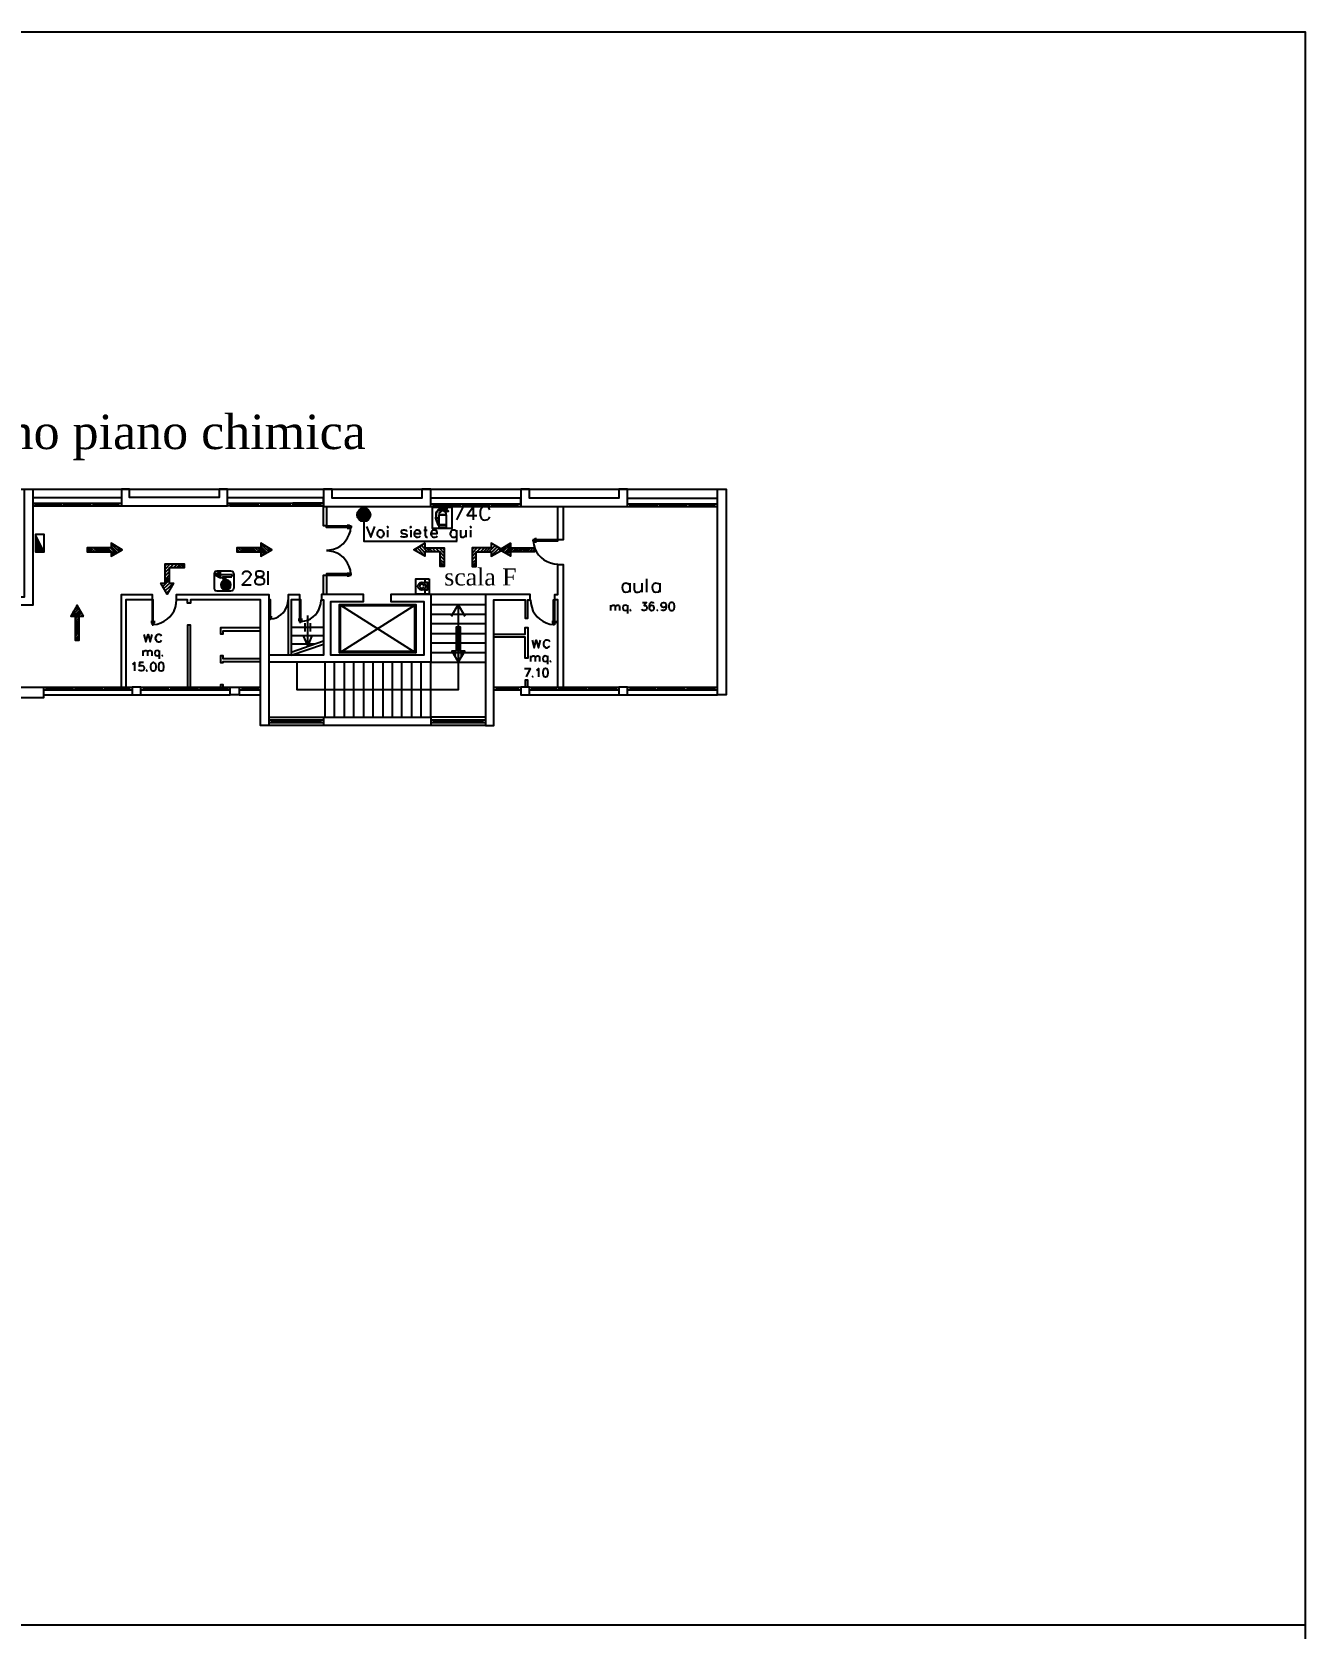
# Model space of a CAD drawing. Header units: millimetres. Extents: x 2592 to 5194, y 1172 to 2359.
# Drawn here: x 2599.33 to 2602.022, y 1185.517 to 1188.892 of the extents above; entities that cross this region are included whole.
import ezdxf

# ---------------------------------------------------------------- set-up
doc = ezdxf.new("R2010")
doc.units = ezdxf.units.MM
for name, color, linetype in [('PDF _Geometria', 7, 'Continuous'), ('PDF _Riempimenti solidi', 3, 'Continuous'), ('PDF _Testo', 7, 'Continuous')]:
    doc.layers.add(name, color=color, linetype=linetype)
doc.styles.add('PDF Times New Roman', font='times.ttf')

msp = doc.modelspace()

# ---------------------------------------------------------------- linework, layer by layer
at = {"layer": 'PDF _Geometria', "lineweight": 25}
for points in [[(2592.0973, 1188.8915), (2602.0219, 1188.8915), (2602.0219, 1172.3632), (2592.0973, 1172.3632)], [(2598.2836, 1187.7032), (2598.2836, 1187.9249), (2600.7978, 1187.9249)], [(2598.3361, 1187.7324), (2598.7978, 1187.7324), (2599.2569, 1187.7324), (2599.2794, 1187.7324), (2599.2794, 1187.6974), (2599.3144, 1187.6974), (2599.3144, 1187.9249), (2599.3319, 1187.9249), (2599.3319, 1187.6799), (2599.2794, 1187.6799), (2599.2569, 1187.6799), (2599.2569, 1187.7324)], [(2599.9528, 1187.8882), (2599.9528, 1187.8474), (2599.9469, 1187.8474), (2599.9469, 1187.8882), (2600.1736, 1187.8882), (2600.1736, 1187.9249), (2600.1544, 1187.9249), (2600.1544, 1187.9057), (2599.9653, 1187.9057), (2599.9653, 1187.9249), (2599.9469, 1187.9249), (2599.9469, 1187.8882), (2599.9469, 1187.9057)], [(2600.3636, 1187.8882), (2600.5894, 1187.8882), (2600.5894, 1187.9249), (2600.5711, 1187.9249), (2600.5711, 1187.9057), (2600.3819, 1187.9057), (2600.3819, 1187.9249), (2600.3636, 1187.9249), (2600.3636, 1187.8882), (2600.3636, 1187.9057), (2600.1736, 1187.9057)], [(2599.3319, 1187.9074), (2599.5194, 1187.9074)], [(2599.7436, 1187.9074), (2599.9469, 1187.9074)], [(2600.2219, 1187.8882), (2600.2419, 1187.8882), (2600.2278, 1187.8599)], [(2600.2636, 1187.8599), (2600.2636, 1187.8882), (2600.2503, 1187.869), (2600.2711, 1187.869)], [(2600.2786, 1187.8815), (2600.2778, 1187.8774), (2600.2778, 1187.8707)], [(2600.2986, 1187.8815), (2600.2969, 1187.884), (2600.2944, 1187.8874)], [(2600.4536, 1187.8882), (2600.4536, 1187.8182), (2600.4419, 1187.8182), (2600.4419, 1187.8882)], [(2600.5894, 1187.9057), (2600.7794, 1187.9057)], [(2600.0319, 1187.8565), (2600.0319, 1187.8149), (2600.2294, 1187.8149)], [(2600.0378, 1187.8457), (2600.0469, 1187.8232), (2600.0553, 1187.8457)], [(2600.1619, 1187.8457), (2600.1619, 1187.8274), (2600.1628, 1187.824), (2600.1653, 1187.8232), (2600.1669, 1187.8232)], [(2600.2944, 1187.8607), (2600.2969, 1187.864), (2600.2986, 1187.8665)], [(2599.3386, 1187.7924), (2599.3378, 1187.7924), (2599.3561, 1187.7924), (2599.3561, 1187.829), (2599.3378, 1187.829), (2599.3378, 1187.7924)], [(2600.0819, 1187.8382), (2600.0819, 1187.8232)], [(2600.1228, 1187.8349), (2600.1219, 1187.8374), (2600.1186, 1187.8382), (2600.1153, 1187.8382), (2600.1119, 1187.8374), (2600.1111, 1187.8349), (2600.1119, 1187.8324), (2600.1144, 1187.8315), (2600.1194, 1187.8307), (2600.1219, 1187.829), (2600.1228, 1187.8274), (2600.1228, 1187.8265), (2600.1219, 1187.824), (2600.1186, 1187.8232), (2600.1153, 1187.8232), (2600.1119, 1187.824), (2600.1111, 1187.8265)], [(2600.1311, 1187.8382), (2600.1311, 1187.8232)], [(2600.1386, 1187.8315), (2600.1519, 1187.8315), (2600.1519, 1187.834), (2600.1503, 1187.8357), (2600.1494, 1187.8374), (2600.1469, 1187.8382), (2600.1436, 1187.8382), (2600.1419, 1187.8374), (2600.1394, 1187.8349), (2600.1386, 1187.8315), (2600.1386, 1187.829), (2600.1394, 1187.8265), (2600.1419, 1187.824), (2600.1436, 1187.8232), (2600.1469, 1187.8232), (2600.1494, 1187.824), (2600.1519, 1187.8265)], [(2600.1586, 1187.8382), (2600.1661, 1187.8382)], [(2600.1736, 1187.8315), (2600.1869, 1187.8315), (2600.1869, 1187.834), (2600.1861, 1187.8357), (2600.1853, 1187.8374), (2600.1828, 1187.8382), (2600.1794, 1187.8382), (2600.1769, 1187.8374), (2600.1753, 1187.8349), (2600.1736, 1187.8315), (2600.1736, 1187.829), (2600.1753, 1187.8265), (2600.1769, 1187.824), (2600.1794, 1187.8232), (2600.1828, 1187.8232), (2600.1853, 1187.824), (2600.1869, 1187.8265)], [(2600.2278, 1187.8349), (2600.2261, 1187.8374), (2600.2236, 1187.8382), (2600.2203, 1187.8382), (2600.2178, 1187.8374), (2600.2161, 1187.8349), (2600.2144, 1187.8315), (2600.2144, 1187.829), (2600.2161, 1187.8265), (2600.2178, 1187.824), (2600.2203, 1187.8232), (2600.2236, 1187.8232), (2600.2261, 1187.824), (2600.2278, 1187.8265)], [(2600.2278, 1187.8382), (2600.2278, 1187.8149)], [(2600.2361, 1187.8382), (2600.2361, 1187.8274), (2600.2369, 1187.824), (2600.2394, 1187.8232), (2600.2428, 1187.8232), (2600.2444, 1187.824), (2600.2478, 1187.8274)], [(2600.2478, 1187.8382), (2600.2478, 1187.8232)], [(2600.2578, 1187.8382), (2600.2578, 1187.8232)], [(2599.7761, 1187.7449), (2599.7761, 1187.7457), (2599.7769, 1187.749), (2599.7786, 1187.7499), (2599.7811, 1187.7515), (2599.7869, 1187.7515), (2599.7894, 1187.7499), (2599.7911, 1187.749), (2599.7928, 1187.7457), (2599.7928, 1187.7432), (2599.7911, 1187.7407), (2599.7886, 1187.7365), (2599.7744, 1187.7224), (2599.7936, 1187.7224)], [(2599.8294, 1187.7224), (2599.8294, 1187.7515)], [(2600.2894, 1187.7024), (2600.1736, 1187.7024), (2600.0894, 1187.7024), (2600.0894, 1187.6874), (2600.1586, 1187.6874), (2600.1586, 1187.574), (2599.9619, 1187.574), (2599.9619, 1187.6874), (2600.0311, 1187.6874), (2600.0311, 1187.7024), (2599.9469, 1187.7024), (2599.9469, 1187.7432), (2599.9528, 1187.7432), (2599.9528, 1187.7024)], [(2600.4419, 1187.5065), (2600.4419, 1187.6907), (2600.4361, 1187.6907), (2600.4361, 1187.7024), (2600.4419, 1187.7024), (2600.4419, 1187.7657), (2600.4536, 1187.7657), (2600.4536, 1187.5065)], [(2600.1611, 1187.7349), (2600.1611, 1187.7282), (2600.1661, 1187.7282), (2600.1661, 1187.7115), (2600.1611, 1187.7115), (2600.1611, 1187.7057)], [(2600.5944, 1187.7224), (2600.5911, 1187.7249)], [(2600.5911, 1187.7082), (2600.5944, 1187.7115)], [(2600.5944, 1187.7265), (2600.5944, 1187.7074)], [(2600.6036, 1187.7265), (2600.6036, 1187.7124), (2600.6053, 1187.7082), (2600.6078, 1187.7074), (2600.6119, 1187.7074), (2600.6153, 1187.7082), (2600.6194, 1187.7124)], [(2600.6194, 1187.7265), (2600.6194, 1187.7074)], [(2600.6303, 1187.7074), (2600.6303, 1187.7357)], [(2600.6578, 1187.7224), (2600.6553, 1187.7249)], [(2600.6553, 1187.7082), (2600.6578, 1187.7115)], [(2600.6578, 1187.7265), (2600.6578, 1187.7074)], [(2599.5194, 1187.5065), (2599.5194, 1187.7024), (2599.5844, 1187.7024), (2599.5844, 1187.6907), (2599.5286, 1187.6907), (2599.5286, 1187.5065)], [(2599.8311, 1187.4432), (2599.9469, 1187.4432), (2599.9469, 1187.4257), (2599.8311, 1187.4257), (2599.8136, 1187.4257), (2599.8136, 1187.6907), (2599.6653, 1187.6907), (2599.6653, 1187.684), (2599.6594, 1187.684), (2599.6594, 1187.6907), (2599.6361, 1187.6907), (2599.6361, 1187.7024), (2599.8311, 1187.7024), (2599.8311, 1187.4257)], [(2599.9478, 1187.7024), (2599.9428, 1187.7024), (2599.9428, 1187.6907), (2599.9469, 1187.6907), (2599.9469, 1187.574), (2599.8311, 1187.574)], [(2600.1736, 1187.7024), (2600.1736, 1187.559), (2599.8311, 1187.559)], [(2599.8728, 1187.6907), (2599.8728, 1187.7024), (2599.8961, 1187.7024), (2599.8961, 1187.6907), (2599.8786, 1187.6907), (2599.8786, 1187.574), (2599.9469, 1187.5974), (2599.9478, 1187.5974)], [(2599.8728, 1187.574), (2599.8728, 1187.7024)], [(2600.2311, 1187.6815), (2600.2311, 1187.5007), (2599.8911, 1187.5007), (2599.8911, 1187.559)], [(2600.2894, 1187.4257), (2600.3069, 1187.4257), (2600.3069, 1187.6907), (2600.3728, 1187.6907), (2600.3728, 1187.6524), (2600.3786, 1187.6524), (2600.3786, 1187.6907), (2600.3836, 1187.6907), (2600.3836, 1187.7024), (2600.2894, 1187.7024), (2600.2894, 1187.4257), (2600.1736, 1187.4257), (2599.9469, 1187.4257)], [(2599.9803, 1187.6815), (2600.1419, 1187.579)], [(2599.9803, 1187.579), (2600.1419, 1187.6815), (2600.1419, 1187.579), (2599.9803, 1187.579), (2599.9803, 1187.6815), (2600.1419, 1187.6815)], [(2600.1736, 1187.6815), (2600.2894, 1187.6815)], [(2600.2461, 1187.6557), (2600.2311, 1187.6815), (2600.2169, 1187.6557)], [(2600.5544, 1187.6682), (2600.5544, 1187.6799)], [(2600.5544, 1187.6765), (2600.5569, 1187.679), (2600.5586, 1187.6799), (2600.5611, 1187.6799), (2600.5628, 1187.679), (2600.5636, 1187.6765), (2600.5636, 1187.6682)], [(2600.5636, 1187.6765), (2600.5661, 1187.679), (2600.5678, 1187.6799), (2600.5703, 1187.6799), (2600.5719, 1187.679), (2600.5728, 1187.6765), (2600.5728, 1187.6682)], [(2600.5894, 1187.6774), (2600.5878, 1187.679)], [(2600.5894, 1187.6799), (2600.5894, 1187.6624)], [(2600.6211, 1187.6857), (2600.6294, 1187.6857), (2600.6244, 1187.679), (2600.6269, 1187.679), (2600.6286, 1187.6782), (2600.6294, 1187.6774), (2600.6303, 1187.6749), (2600.6303, 1187.6732), (2600.6294, 1187.6707), (2600.6278, 1187.669), (2600.6253, 1187.6682), (2600.6228, 1187.6682), (2600.6211, 1187.669), (2600.6203, 1187.6699), (2600.6194, 1187.6715)], [(2600.6453, 1187.6832), (2600.6444, 1187.6849), (2600.6419, 1187.6857), (2600.6403, 1187.6857), (2600.6378, 1187.6849), (2600.6361, 1187.6824), (2600.6353, 1187.6782), (2600.6353, 1187.674), (2600.6361, 1187.6707), (2600.6378, 1187.669), (2600.6403, 1187.6682), (2600.6411, 1187.6682), (2600.6436, 1187.669), (2600.6453, 1187.6707), (2600.6461, 1187.6732), (2600.6461, 1187.674), (2600.6453, 1187.6765), (2600.6436, 1187.6782), (2600.6411, 1187.679), (2600.6403, 1187.679), (2600.6378, 1187.6782), (2600.6361, 1187.6765), (2600.6353, 1187.674)], [(2600.6711, 1187.6799), (2600.6703, 1187.6774), (2600.6686, 1187.6757), (2600.6661, 1187.6749), (2600.6653, 1187.6749), (2600.6628, 1187.6757), (2600.6611, 1187.6774), (2600.6603, 1187.6799), (2600.6603, 1187.6807), (2600.6611, 1187.6832), (2600.6628, 1187.6849), (2600.6653, 1187.6857), (2600.6661, 1187.6857), (2600.6686, 1187.6849), (2600.6703, 1187.6832), (2600.6711, 1187.6799), (2600.6711, 1187.6757), (2600.6703, 1187.6715), (2600.6686, 1187.669), (2600.6661, 1187.6682), (2600.6644, 1187.6682), (2600.6619, 1187.669), (2600.6611, 1187.6707)], [(2599.9078, 1187.624), (2599.9078, 1187.6415)], [(2599.9136, 1187.5924), (2599.9136, 1187.6582)], [(2599.9194, 1187.624), (2599.9194, 1187.6415)], [(2600.1736, 1187.6607), (2600.2894, 1187.6607)], [(2600.1736, 1187.6407), (2600.2894, 1187.6407)], [(2600.5878, 1187.669), (2600.5894, 1187.6707)], [(2600.5961, 1187.6699), (2600.5953, 1187.669), (2600.5961, 1187.6682), (2600.5969, 1187.669)], [(2600.6528, 1187.6699), (2600.6519, 1187.669), (2600.6528, 1187.6682), (2600.6536, 1187.669)], [(2599.5669, 1187.6174), (2599.5711, 1187.6024), (2599.5761, 1187.6174), (2599.5803, 1187.6024), (2599.5844, 1187.6174)], [(2599.6044, 1187.614), (2599.6028, 1187.6165), (2599.6003, 1187.6174), (2599.5969, 1187.6174), (2599.5944, 1187.6165), (2599.5928, 1187.614), (2599.5911, 1187.6107), (2599.5911, 1187.609), (2599.5928, 1187.6057), (2599.5944, 1187.6032), (2599.5969, 1187.6024), (2599.6003, 1187.6024), (2599.6028, 1187.6032), (2599.6044, 1187.6057)], [(2599.6653, 1187.5065), (2599.6653, 1187.6374), (2599.6594, 1187.6374), (2599.6594, 1187.5065)], [(2599.8136, 1187.6315), (2599.7286, 1187.6315), (2599.7286, 1187.619), (2599.7344, 1187.619), (2599.7344, 1187.6257), (2599.8136, 1187.6257)], [(2599.9469, 1187.6324), (2599.8786, 1187.6324)], [(2599.9469, 1187.6149), (2599.8786, 1187.6149)], [(2599.9044, 1187.6132), (2599.9136, 1187.5924), (2599.9219, 1187.6132)], [(2600.1736, 1187.6199), (2600.2894, 1187.6199)], [(2600.3069, 1187.6182), (2600.3728, 1187.6182), (2600.3728, 1187.6324), (2600.3786, 1187.6324), (2600.3786, 1187.5674), (2600.3728, 1187.5674), (2600.3728, 1187.6124), (2600.3069, 1187.6124)], [(2600.3878, 1187.6057), (2600.3919, 1187.5899), (2600.3961, 1187.6057), (2600.4011, 1187.5899), (2600.4053, 1187.6057)], [(2600.4253, 1187.6024), (2600.4228, 1187.6049), (2600.4203, 1187.6057), (2600.4169, 1187.6057), (2600.4153, 1187.6049), (2600.4128, 1187.6024), (2600.4119, 1187.599), (2600.4119, 1187.5965), (2600.4128, 1187.5932), (2600.4153, 1187.5915), (2600.4169, 1187.5899), (2600.4203, 1187.5899), (2600.4253, 1187.5932)], [(2599.5653, 1187.5724), (2599.5653, 1187.584)], [(2599.5653, 1187.5807), (2599.5678, 1187.5832), (2599.5694, 1187.584), (2599.5719, 1187.584), (2599.5736, 1187.5832), (2599.5744, 1187.5807), (2599.5744, 1187.5724)], [(2599.5744, 1187.5807), (2599.5769, 1187.5832), (2599.5786, 1187.584), (2599.5811, 1187.584), (2599.5828, 1187.5832), (2599.5836, 1187.5807), (2599.5836, 1187.5724)], [(2599.5994, 1187.5815), (2599.5986, 1187.5832)], [(2599.5986, 1187.5732), (2599.5994, 1187.5749)], [(2599.5994, 1187.584), (2599.5994, 1187.5665)], [(2599.6061, 1187.574), (2599.6053, 1187.5732), (2599.6061, 1187.5724), (2599.6069, 1187.5732)], [(2599.8136, 1187.5665), (2599.7344, 1187.5665), (2599.7344, 1187.5724), (2599.7286, 1187.5724), (2599.7286, 1187.5582), (2599.7344, 1187.5582), (2599.7344, 1187.5607), (2599.8136, 1187.5607)], [(2599.8786, 1187.5807), (2599.9469, 1187.604)], [(2599.9286, 1187.5974), (2599.8786, 1187.5974)], [(2600.1736, 1187.5999), (2600.2894, 1187.5999)], [(2600.1736, 1187.5799), (2600.2894, 1187.5799)], [(2600.3853, 1187.5607), (2600.3853, 1187.5724)], [(2600.3853, 1187.569), (2600.3878, 1187.5715), (2600.3894, 1187.5724), (2600.3919, 1187.5724), (2600.3936, 1187.5715), (2600.3944, 1187.569), (2600.3944, 1187.5607)], [(2600.3944, 1187.569), (2600.3969, 1187.5715), (2600.3986, 1187.5724), (2600.4011, 1187.5724), (2600.4028, 1187.5715), (2600.4036, 1187.569), (2600.4036, 1187.5607)], [(2600.4203, 1187.5724), (2600.4203, 1187.5549)], [(2599.5428, 1187.5549), (2599.5444, 1187.5557), (2599.5469, 1187.5582), (2599.5469, 1187.5407)], [(2599.5661, 1187.5582), (2599.5578, 1187.5582), (2599.5569, 1187.5507), (2599.5578, 1187.5515), (2599.5603, 1187.5524), (2599.5628, 1187.5524), (2599.5653, 1187.5515), (2599.5669, 1187.5499), (2599.5678, 1187.5474), (2599.5678, 1187.5457), (2599.5669, 1187.5432), (2599.5653, 1187.5415), (2599.5628, 1187.5407), (2599.5603, 1187.5407), (2599.5578, 1187.5415), (2599.5569, 1187.5424), (2599.5561, 1187.544)], [(2599.5736, 1187.5424), (2599.5728, 1187.5415), (2599.5736, 1187.5407), (2599.5744, 1187.5415)], [(2599.9494, 1187.559), (2599.9494, 1187.4432)], [(2599.9694, 1187.559), (2599.9694, 1187.4432)], [(2599.9903, 1187.559), (2599.9903, 1187.4432)], [(2600.0103, 1187.559), (2600.0103, 1187.4432)], [(2600.0311, 1187.559), (2600.0311, 1187.4432)], [(2600.0511, 1187.559), (2600.0511, 1187.4432)], [(2600.0719, 1187.559), (2600.0719, 1187.4432)], [(2600.0919, 1187.559), (2600.0919, 1187.4432)], [(2600.1119, 1187.559), (2600.1119, 1187.4432)], [(2600.1328, 1187.559), (2600.1328, 1187.4432)], [(2600.1528, 1187.559), (2600.1528, 1187.4432)], [(2600.2894, 1187.4432), (2600.1736, 1187.4432), (2600.1736, 1187.559), (2600.2894, 1187.559)], [(2600.3719, 1187.5457), (2600.3836, 1187.5457), (2600.3753, 1187.5282)], [(2600.3969, 1187.5424), (2600.3986, 1187.5432), (2600.4011, 1187.5457), (2600.4011, 1187.5282)], [(2600.4203, 1187.5699), (2600.4186, 1187.5715)], [(2600.4186, 1187.5615), (2600.4203, 1187.5632)], [(2600.4269, 1187.5624), (2600.4261, 1187.5615), (2600.4269, 1187.5607), (2600.4278, 1187.5615)], [(2599.5603, 1187.4899), (2599.5603, 1187.5065), (2599.5419, 1187.5065), (2599.5419, 1187.4899), (2599.5603, 1187.4899), (2599.7494, 1187.4899), (2599.7494, 1187.5065), (2599.7686, 1187.5065), (2599.7686, 1187.4899), (2599.8136, 1187.4899)], [(2599.7344, 1187.5065), (2599.7344, 1187.5115), (2599.7286, 1187.5115), (2599.7286, 1187.5065)], [(2600.3786, 1187.5065), (2600.3786, 1187.5215), (2600.3728, 1187.5215), (2600.3728, 1187.5065)], [(2600.3894, 1187.5299), (2600.3886, 1187.529), (2600.3894, 1187.5282), (2600.3903, 1187.529)], [(2600.5894, 1187.4899), (2600.5894, 1187.5065), (2600.5711, 1187.5065), (2600.5711, 1187.4899), (2600.5894, 1187.4899), (2600.7794, 1187.4899)], [(2599.3544, 1187.4899), (2599.5419, 1187.4899)], [(2599.7686, 1187.4899), (2599.7494, 1187.4899)], [(2600.3811, 1187.4899), (2600.5711, 1187.4899)], [(2599.9469, 1187.4432), (2600.1736, 1187.4432), (2600.1736, 1187.4257)], [(2597.0594, 1185.524), (2602.0219, 1185.524)]]:
    msp.add_lwpolyline(points, dxfattribs=at)
for points in [[(2599.5194, 1187.8899), (2599.7436, 1187.8899), (2599.7436, 1187.9249), (2599.7261, 1187.9249), (2599.7261, 1187.9074), (2599.5369, 1187.9074), (2599.5369, 1187.9249), (2599.5194, 1187.9249)], [(2600.7794, 1187.9249), (2600.7978, 1187.9249), (2600.7978, 1187.4899), (2600.7794, 1187.4899)], [(2600.0811, 1187.8449), (2600.0819, 1187.844), (2600.0836, 1187.8449), (2600.0819, 1187.8457)], [(2600.1294, 1187.8449), (2600.1311, 1187.844), (2600.1319, 1187.8449), (2600.1311, 1187.8457)], [(2600.2569, 1187.8449), (2600.2578, 1187.844), (2600.2586, 1187.8449), (2600.2578, 1187.8457)], [(2599.8086, 1187.7515), (2599.8044, 1187.7499), (2599.8036, 1187.7474), (2599.8036, 1187.7449), (2599.8044, 1187.7415), (2599.8078, 1187.7407), (2599.8128, 1187.739), (2599.8169, 1187.7374), (2599.8203, 1187.7349), (2599.8211, 1187.7324), (2599.8211, 1187.7282), (2599.8203, 1187.7257), (2599.8186, 1187.724), (2599.8144, 1187.7224), (2599.8086, 1187.7224), (2599.8044, 1187.724), (2599.8036, 1187.7257), (2599.8019, 1187.7282), (2599.8019, 1187.7324), (2599.8036, 1187.7349), (2599.8061, 1187.7374), (2599.8103, 1187.739), (2599.8161, 1187.7407), (2599.8186, 1187.7415), (2599.8203, 1187.7449), (2599.8203, 1187.7474), (2599.8186, 1187.7499), (2599.8144, 1187.7515)], [(2600.1703, 1187.7357), (2600.1703, 1187.7032), (2600.1419, 1187.7032), (2600.1419, 1187.7357)], [(2600.1586, 1187.7199), (2600.1578, 1187.7224), (2600.1561, 1187.724), (2600.1528, 1187.724), (2600.1511, 1187.7224), (2600.1503, 1187.7199), (2600.1511, 1187.7174), (2600.1528, 1187.7157), (2600.1561, 1187.7157), (2600.1578, 1187.7174)], [(2599.9828, 1187.679), (2600.1394, 1187.679), (2600.1394, 1187.5815), (2599.9828, 1187.5815)], [(2600.6819, 1187.6857), (2600.6794, 1187.6849), (2600.6778, 1187.6824), (2600.6769, 1187.6782), (2600.6769, 1187.6757), (2600.6778, 1187.6715), (2600.6794, 1187.669), (2600.6819, 1187.6682), (2600.6836, 1187.6682), (2600.6861, 1187.669), (2600.6878, 1187.6715), (2600.6886, 1187.6757), (2600.6886, 1187.6782), (2600.6878, 1187.6824), (2600.6861, 1187.6849), (2600.6836, 1187.6857)], [(2599.5861, 1187.5582), (2599.5836, 1187.5574), (2599.5819, 1187.5549), (2599.5811, 1187.5507), (2599.5811, 1187.5482), (2599.5819, 1187.544), (2599.5836, 1187.5415), (2599.5861, 1187.5407), (2599.5878, 1187.5407), (2599.5903, 1187.5415), (2599.5919, 1187.544), (2599.5928, 1187.5482), (2599.5928, 1187.5507), (2599.5919, 1187.5549), (2599.5903, 1187.5574), (2599.5878, 1187.5582)], [(2599.6028, 1187.5582), (2599.6003, 1187.5574), (2599.5986, 1187.5549), (2599.5978, 1187.5507), (2599.5978, 1187.5482), (2599.5986, 1187.544), (2599.6003, 1187.5415), (2599.6028, 1187.5407), (2599.6044, 1187.5407), (2599.6069, 1187.5415), (2599.6086, 1187.544), (2599.6094, 1187.5482), (2599.6094, 1187.5507), (2599.6086, 1187.5549), (2599.6069, 1187.5574), (2599.6044, 1187.5582)], [(2600.4153, 1187.5457), (2600.4128, 1187.5449), (2600.4111, 1187.5424), (2600.4103, 1187.5382), (2600.4103, 1187.5357), (2600.4111, 1187.5315), (2600.4128, 1187.529), (2600.4153, 1187.5282), (2600.4169, 1187.5282), (2600.4194, 1187.529), (2600.4211, 1187.5315), (2600.4219, 1187.5357), (2600.4219, 1187.5382), (2600.4211, 1187.5424), (2600.4194, 1187.5449), (2600.4169, 1187.5457)], [(2599.2761, 1187.5065), (2599.3544, 1187.5065), (2599.3544, 1187.484), (2599.2761, 1187.484)], [(2600.3819, 1187.4899), (2600.3819, 1187.5065), (2600.3636, 1187.5065), (2600.3636, 1187.4899)]]:
    msp.add_lwpolyline(points, close=True, dxfattribs=at)
at = {"layer": 'PDF _Geometria', "color": 4, "lineweight": 25}
for points in [[(2599.3319, 1187.8957), (2599.5194, 1187.8957)], [(2599.3319, 1187.8899), (2599.5194, 1187.8899)], [(2599.3378, 1187.8899), (2599.3378, 1187.8957)], [(2599.3378, 1187.8924), (2599.3919, 1187.8924)], [(2599.3919, 1187.8899), (2599.3919, 1187.8957)], [(2599.3978, 1187.8899), (2599.3978, 1187.8957)], [(2599.3978, 1187.8924), (2599.4544, 1187.8924)], [(2599.4544, 1187.8899), (2599.4544, 1187.8957)], [(2599.4603, 1187.8899), (2599.4603, 1187.8957)], [(2599.4603, 1187.8924), (2599.5136, 1187.8924)], [(2599.5136, 1187.8899), (2599.5136, 1187.8957)], [(2599.7436, 1187.8957), (2599.7494, 1187.8957), (2599.7494, 1187.8899), (2599.7436, 1187.8899)], [(2599.7494, 1187.8957), (2599.8144, 1187.8957), (2599.8144, 1187.8899), (2599.8819, 1187.8899)], [(2599.7494, 1187.8924), (2599.8086, 1187.8924)], [(2599.7494, 1187.8899), (2599.8144, 1187.8899)], [(2599.8086, 1187.8899), (2599.8086, 1187.8957)], [(2599.8144, 1187.8957), (2599.8819, 1187.8957), (2599.8819, 1187.8899), (2599.9469, 1187.8899), (2599.9469, 1187.8957), (2599.8819, 1187.8957)], [(2599.8144, 1187.8924), (2599.8761, 1187.8924)], [(2599.8761, 1187.8899), (2599.8761, 1187.8957)], [(2599.8819, 1187.8924), (2599.9411, 1187.8924)], [(2599.9411, 1187.8899), (2599.9411, 1187.8957)], [(2600.1736, 1187.894), (2600.3636, 1187.894)], [(2600.1736, 1187.8882), (2600.3636, 1187.8882)], [(2600.1794, 1187.8882), (2600.1794, 1187.894)], [(2600.1794, 1187.8907), (2600.2353, 1187.8907)], [(2600.2353, 1187.8882), (2600.2353, 1187.894)], [(2600.2411, 1187.8882), (2600.2411, 1187.894)], [(2600.2411, 1187.8907), (2600.2978, 1187.8907)], [(2600.2978, 1187.8882), (2600.2978, 1187.894)], [(2600.3036, 1187.8882), (2600.3036, 1187.894)], [(2600.3036, 1187.8907), (2600.3578, 1187.8907)], [(2600.3578, 1187.8882), (2600.3578, 1187.894)], [(2600.5894, 1187.894), (2600.7794, 1187.894)], [(2600.5894, 1187.8882), (2600.7794, 1187.8882)], [(2600.5953, 1187.8882), (2600.5953, 1187.894)], [(2600.5953, 1187.8907), (2600.6519, 1187.8907)], [(2600.6519, 1187.8882), (2600.6519, 1187.894)], [(2600.6578, 1187.8882), (2600.6578, 1187.894)], [(2600.6578, 1187.8907), (2600.7144, 1187.8907)], [(2600.7144, 1187.8882), (2600.7144, 1187.894)], [(2600.7203, 1187.8882), (2600.7203, 1187.894)], [(2600.7203, 1187.8907), (2600.7736, 1187.8907)], [(2600.7736, 1187.8882), (2600.7736, 1187.894)], [(2599.9969, 1187.849), (2600.0011, 1187.849), (2600.0011, 1187.8474)], [(2599.9969, 1187.8424), (2600.0011, 1187.8424), (2600.0011, 1187.844)], [(2600.0036, 1187.8365), (2600.0044, 1187.8449)], [(2600.3903, 1187.8157), (2600.3911, 1187.8074)], [(2600.3969, 1187.8199), (2600.3936, 1187.8199), (2600.3936, 1187.8182)], [(2600.3969, 1187.8132), (2600.3936, 1187.8132), (2600.3936, 1187.8157)], [(2599.9528, 1187.7957), (2599.9603, 1187.7965)], [(2599.9603, 1187.794), (2599.9528, 1187.7949)], [(2599.9969, 1187.7474), (2600.0011, 1187.7474), (2600.0011, 1187.7457)], [(2599.9969, 1187.7415), (2600.0011, 1187.7415), (2600.0011, 1187.7432)], [(2600.0044, 1187.7457), (2600.0036, 1187.754)], [(2600.4344, 1187.7674), (2600.4419, 1187.7665)], [(2599.6353, 1187.6832), (2599.6361, 1187.6907)], [(2599.8711, 1187.6832), (2599.8719, 1187.6907)], [(2599.9411, 1187.6824), (2599.9419, 1187.6907)], [(2600.3844, 1187.6907), (2600.3853, 1187.6832)], [(2599.5828, 1187.6465), (2599.5828, 1187.6424), (2599.5844, 1187.6424)], [(2599.5886, 1187.6465), (2599.5886, 1187.6424), (2599.5869, 1187.6424)], [(2599.5869, 1187.639), (2599.5953, 1187.6399)], [(2599.8311, 1187.6565), (2599.8311, 1187.6532), (2599.8319, 1187.6532)], [(2599.8361, 1187.6565), (2599.8361, 1187.6532), (2599.8344, 1187.6532)], [(2599.8344, 1187.6507), (2599.8419, 1187.6515)], [(2599.8944, 1187.6515), (2599.8944, 1187.6474), (2599.8961, 1187.6474)], [(2599.9003, 1187.6515), (2599.9003, 1187.6474), (2599.8986, 1187.6474)], [(2599.8986, 1187.6449), (2599.9069, 1187.6465)], [(2600.4253, 1187.6399), (2600.4336, 1187.639)], [(2600.4311, 1187.6465), (2600.4311, 1187.6424), (2600.4328, 1187.6424)], [(2600.4378, 1187.6465), (2600.4378, 1187.6424), (2600.4353, 1187.6424)], [(2599.3544, 1187.5065), (2599.5419, 1187.5065)], [(2599.3603, 1187.5065), (2599.3603, 1187.5007)], [(2599.4161, 1187.5065), (2599.4161, 1187.5007)], [(2599.4219, 1187.5065), (2599.4219, 1187.5007)], [(2599.4786, 1187.5065), (2599.4786, 1187.5007)], [(2599.4844, 1187.5065), (2599.4844, 1187.5007)], [(2599.5361, 1187.5065), (2599.5361, 1187.5007)], [(2599.5603, 1187.5065), (2599.7494, 1187.5065)], [(2599.5661, 1187.5065), (2599.5661, 1187.5007)], [(2599.6178, 1187.5065), (2599.6178, 1187.5007)], [(2599.6236, 1187.5065), (2599.6236, 1187.5007)], [(2599.6803, 1187.5065), (2599.6803, 1187.5007)], [(2599.6861, 1187.5065), (2599.6861, 1187.5007)], [(2599.7436, 1187.5065), (2599.7436, 1187.5007)], [(2599.7686, 1187.5065), (2599.8136, 1187.5065)], [(2599.7744, 1187.5065), (2599.7744, 1187.5007)], [(2599.8078, 1187.5065), (2599.8078, 1187.5007)], [(2600.3069, 1187.5065), (2600.3636, 1187.5065)], [(2600.3128, 1187.5065), (2600.3128, 1187.5007)], [(2600.3578, 1187.5065), (2600.3578, 1187.5007)], [(2600.3811, 1187.5065), (2600.5711, 1187.5065)], [(2600.3869, 1187.5065), (2600.3869, 1187.5007)], [(2600.4386, 1187.5065), (2600.4386, 1187.5007)], [(2600.4444, 1187.5065), (2600.4444, 1187.5007)], [(2600.5011, 1187.5065), (2600.5011, 1187.5007)], [(2600.5069, 1187.5065), (2600.5069, 1187.5007)], [(2600.5653, 1187.5065), (2600.5653, 1187.5007)], [(2600.5894, 1187.5065), (2600.7794, 1187.5065)], [(2600.5953, 1187.5065), (2600.5953, 1187.5007)], [(2600.6469, 1187.5065), (2600.6469, 1187.5007)], [(2600.6528, 1187.5065), (2600.6528, 1187.5007)], [(2600.7094, 1187.5065), (2600.7094, 1187.5007)], [(2600.7153, 1187.5065), (2600.7153, 1187.5007)], [(2600.7736, 1187.5065), (2600.7736, 1187.5007)], [(2599.3544, 1187.5007), (2599.5419, 1187.5007)], [(2599.3603, 1187.504), (2599.4161, 1187.504)], [(2599.4219, 1187.504), (2599.4786, 1187.504)], [(2599.4844, 1187.504), (2599.5361, 1187.504)], [(2599.5603, 1187.5007), (2599.7494, 1187.5007)], [(2599.5661, 1187.504), (2599.6178, 1187.504)], [(2599.6236, 1187.504), (2599.6803, 1187.504)], [(2599.6861, 1187.504), (2599.7436, 1187.504)], [(2599.7686, 1187.5007), (2599.8136, 1187.5007)], [(2599.7744, 1187.504), (2599.8078, 1187.504)], [(2600.3069, 1187.5007), (2600.3636, 1187.5007)], [(2600.3128, 1187.504), (2600.3578, 1187.504)], [(2600.3811, 1187.5007), (2600.5711, 1187.5007)], [(2600.3869, 1187.504), (2600.4386, 1187.504)], [(2600.4444, 1187.504), (2600.5011, 1187.504)], [(2600.5069, 1187.504), (2600.5653, 1187.504)], [(2600.5894, 1187.5007), (2600.7794, 1187.5007)], [(2600.5953, 1187.504), (2600.6469, 1187.504)], [(2600.6528, 1187.504), (2600.7094, 1187.504)], [(2600.7153, 1187.504), (2600.7736, 1187.504)], [(2599.8311, 1187.4374), (2599.9469, 1187.4374)], [(2599.8369, 1187.4374), (2599.8369, 1187.4315)], [(2599.9411, 1187.4315), (2599.9411, 1187.4374)], [(2600.1736, 1187.4374), (2600.2894, 1187.4374)], [(2600.1794, 1187.4374), (2600.1794, 1187.4315)], [(2600.2836, 1187.4315), (2600.2836, 1187.4374)], [(2599.8311, 1187.4315), (2599.9469, 1187.4315)], [(2599.8369, 1187.434), (2599.9411, 1187.434)], [(2600.1736, 1187.4315), (2600.2894, 1187.4315)], [(2600.1794, 1187.434), (2600.2836, 1187.434)]]:
    msp.add_lwpolyline(points, dxfattribs=at)
at = {"layer": 'PDF _Geometria', "color": 1, "lineweight": 25, "true_color": 0xf00000}
for points in [[(2600.2186, 1187.8865), (2600.1761, 1187.8865), (2600.1761, 1187.8424), (2600.2186, 1187.8424)], [(2600.1969, 1187.8807), (2600.1969, 1187.879), (2600.1911, 1187.8749), (2600.1911, 1187.8715), (2600.2061, 1187.8715), (2600.2061, 1187.8749), (2600.2011, 1187.879), (2600.2011, 1187.8807)], [(2600.1911, 1187.8707), (2600.2061, 1187.8707), (2600.2061, 1187.8499), (2600.1911, 1187.8499)], [(2600.1911, 1187.8499), (2600.2061, 1187.8499), (2600.2061, 1187.844), (2600.1911, 1187.844)]]:
    msp.add_lwpolyline(points, close=True, dxfattribs=at)
for points in [[(2600.1853, 1187.8774), (2600.1844, 1187.8749), (2600.1844, 1187.8732), (2600.1844, 1187.8657)], [(2600.1853, 1187.8657), (2600.1853, 1187.8749), (2600.1869, 1187.8774), (2600.1878, 1187.879), (2600.1894, 1187.8807), (2600.1919, 1187.8807), (2600.2044, 1187.8807), (2600.2103, 1187.8774), (2600.2111, 1187.8782), (2600.2103, 1187.879), (2600.2053, 1187.8824), (2600.2011, 1187.8824), (2600.2069, 1187.8832), (2600.2078, 1187.8832), (2600.2078, 1187.884), (2600.1969, 1187.884), (2600.1961, 1187.8824), (2600.1919, 1187.8824), (2600.1903, 1187.8824), (2600.1878, 1187.8807)], [(2600.1886, 1187.8799), (2600.1869, 1187.8782), (2600.1861, 1187.8765)], [(2600.1836, 1187.8657), (2600.1836, 1187.864), (2600.1844, 1187.8615), (2600.1886, 1187.8499), (2600.1911, 1187.8499), (2600.1911, 1187.8507), (2600.1878, 1187.8574), (2600.1853, 1187.8624)], [(2600.1861, 1187.8657), (2600.1861, 1187.8624)]]:
    msp.add_lwpolyline(points, dxfattribs=at)
at = {"layer": 'PDF _Geometria', "color": 4, "lineweight": 25}
for points in [[(2600.0053, 1187.8474), (2600.0053, 1187.844), (2599.9528, 1187.844), (2599.9528, 1187.8474)], [(2600.3894, 1187.8182), (2600.3894, 1187.8157), (2600.4419, 1187.8157), (2600.4419, 1187.8182)], [(2600.0053, 1187.7432), (2600.0053, 1187.7457), (2599.9528, 1187.7457), (2599.9528, 1187.7432)], [(2599.5844, 1187.6382), (2599.5869, 1187.6382), (2599.5869, 1187.6907), (2599.5844, 1187.6907)], [(2599.8319, 1187.6499), (2599.8344, 1187.6499), (2599.8344, 1187.6907), (2599.8319, 1187.6907)], [(2599.8961, 1187.644), (2599.8986, 1187.644), (2599.8986, 1187.6907), (2599.8961, 1187.6907)], [(2600.4353, 1187.6382), (2600.4328, 1187.6382), (2600.4328, 1187.6907), (2600.4353, 1187.6907)]]:
    msp.add_lwpolyline(points, close=True, dxfattribs=at)
at = {"layer": 'PDF _Geometria', "lineweight": 0}
msp.add_lwpolyline([(2599.3561, 1187.7924), (2599.3378, 1187.7924), (2599.3378, 1187.829)], close=True, dxfattribs=at)
at = {"layer": 'PDF _Geometria', "color": 3, "lineweight": 25}
for points in [[(2599.4978, 1187.784), (2599.4978, 1187.7832), (2599.5211, 1187.7965), (2599.4978, 1187.8107), (2599.4978, 1187.8007), (2599.4469, 1187.8007), (2599.4469, 1187.7924), (2599.4978, 1187.7924), (2599.4978, 1187.7832)], [(2599.4978, 1187.809), (2599.5144, 1187.7932)], [(2599.8144, 1187.784), (2599.8144, 1187.7832), (2599.8378, 1187.7965), (2599.8144, 1187.8107), (2599.8144, 1187.8007), (2599.7636, 1187.8007), (2599.7636, 1187.7924), (2599.8144, 1187.7924), (2599.8144, 1187.7832)], [(2599.8144, 1187.809), (2599.8311, 1187.7932)], [(2600.1611, 1187.7832), (2600.1378, 1187.7965), (2600.1611, 1187.8107), (2600.1611, 1187.8007), (2600.2019, 1187.8007), (2600.2019, 1187.7615), (2600.1936, 1187.7615), (2600.1936, 1187.7924), (2600.1611, 1187.7924), (2600.1611, 1187.7832), (2600.1611, 1187.784), (2600.1444, 1187.8007)], [(2600.3419, 1187.784), (2600.3419, 1187.7832), (2600.3186, 1187.7965), (2600.3419, 1187.8107), (2600.3419, 1187.8007), (2600.3928, 1187.8007), (2600.3928, 1187.7924), (2600.3419, 1187.7924), (2600.3419, 1187.7832)], [(2600.3419, 1187.809), (2600.3261, 1187.7932)], [(2599.4469, 1187.7982), (2599.4528, 1187.7924)], [(2599.4469, 1187.7932), (2599.4478, 1187.7924)], [(2599.4494, 1187.8007), (2599.4578, 1187.7924)], [(2599.4544, 1187.8007), (2599.4636, 1187.7924)], [(2599.4603, 1187.8007), (2599.4686, 1187.7924)], [(2599.4653, 1187.8007), (2599.4736, 1187.7924)], [(2599.4703, 1187.8007), (2599.4786, 1187.7924)], [(2599.4753, 1187.8007), (2599.4836, 1187.7924)], [(2599.4803, 1187.8007), (2599.4886, 1187.7924)], [(2599.4853, 1187.8007), (2599.4936, 1187.7924)], [(2599.4903, 1187.8007), (2599.5044, 1187.7874)], [(2599.4961, 1187.8007), (2599.5078, 1187.789)], [(2599.4978, 1187.804), (2599.5111, 1187.7907)], [(2599.4978, 1187.789), (2599.5011, 1187.7857)], [(2599.5078, 1187.8049), (2599.5178, 1187.7949)], [(2599.5194, 1187.7982), (2599.5211, 1187.7965)], [(2599.7636, 1187.7982), (2599.7694, 1187.7924)], [(2599.7636, 1187.7932), (2599.7644, 1187.7924)], [(2599.7661, 1187.8007), (2599.7753, 1187.7924)], [(2599.7719, 1187.8007), (2599.7803, 1187.7924)], [(2599.7769, 1187.8007), (2599.7853, 1187.7924)], [(2599.7819, 1187.8007), (2599.7903, 1187.7924)], [(2599.7869, 1187.8007), (2599.7953, 1187.7924)], [(2599.7919, 1187.8007), (2599.8003, 1187.7924)], [(2599.7969, 1187.8007), (2599.8053, 1187.7924)], [(2599.8019, 1187.8007), (2599.8111, 1187.7924)], [(2599.8078, 1187.8007), (2599.8211, 1187.7874)], [(2599.8128, 1187.8007), (2599.8244, 1187.789)], [(2599.8144, 1187.804), (2599.8278, 1187.7907)], [(2599.8144, 1187.789), (2599.8178, 1187.7857)], [(2599.8244, 1187.8049), (2599.8344, 1187.7949)], [(2599.8361, 1187.7982), (2599.8378, 1187.7965)], [(2600.1394, 1187.7982), (2600.1386, 1187.7965)], [(2600.1453, 1187.7924), (2600.1403, 1187.7982)], [(2600.1611, 1187.7907), (2600.1494, 1187.8032)], [(2600.1669, 1187.7924), (2600.1536, 1187.8057)], [(2600.1719, 1187.7924), (2600.1636, 1187.8007)], [(2600.1778, 1187.7924), (2600.1686, 1187.8007)], [(2600.1844, 1187.7924), (2600.1761, 1187.8007)], [(2600.1919, 1187.7924), (2600.1836, 1187.8007)], [(2600.2019, 1187.7899), (2600.1911, 1187.8007)], [(2600.2019, 1187.7824), (2600.1936, 1187.7915)], [(2600.2019, 1187.7757), (2600.1936, 1187.784)], [(2600.2019, 1187.7682), (2600.1936, 1187.7765)], [(2600.2019, 1187.7974), (2600.1978, 1187.8007)], [(2600.2611, 1187.7974), (2600.2653, 1187.8007)], [(2600.2611, 1187.7899), (2600.2719, 1187.8007)], [(2600.2611, 1187.7824), (2600.2694, 1187.7915)], [(2600.2611, 1187.7757), (2600.2694, 1187.784)], [(2600.2611, 1187.7682), (2600.2694, 1187.7765)], [(2600.2711, 1187.7924), (2600.2794, 1187.8007)], [(2600.2786, 1187.7924), (2600.2869, 1187.8007)], [(2600.2853, 1187.7924), (2600.2936, 1187.8007)], [(2600.2903, 1187.7924), (2600.2994, 1187.8007)], [(2600.2961, 1187.7924), (2600.3094, 1187.8057)], [(2600.3011, 1187.7907), (2600.3136, 1187.8032)], [(2600.3019, 1187.7832), (2600.3011, 1187.784), (2600.3186, 1187.8007)], [(2600.3178, 1187.7924), (2600.3228, 1187.7982)], [(2600.3203, 1187.7982), (2600.3194, 1187.7965)], [(2600.3328, 1187.8049), (2600.3228, 1187.7949)], [(2600.3236, 1187.7982), (2600.3244, 1187.7965)], [(2600.3419, 1187.804), (2600.3294, 1187.7907)], [(2600.3444, 1187.8007), (2600.3319, 1187.789)], [(2600.3494, 1187.8007), (2600.3353, 1187.7874)], [(2600.3419, 1187.789), (2600.3386, 1187.7857)], [(2600.3544, 1187.8007), (2600.3461, 1187.7924)], [(2600.3594, 1187.8007), (2600.3511, 1187.7924)], [(2600.3653, 1187.8007), (2600.3561, 1187.7924)], [(2600.3703, 1187.8007), (2600.3611, 1187.7924)], [(2600.3753, 1187.8007), (2600.3669, 1187.7924)], [(2600.3803, 1187.8007), (2600.3719, 1187.7924)], [(2600.3853, 1187.8007), (2600.3769, 1187.7924)], [(2600.3903, 1187.8007), (2600.3819, 1187.7924)], [(2600.3928, 1187.7982), (2600.3869, 1187.7924)], [(2600.3928, 1187.7932), (2600.3919, 1187.7924)], [(2599.6294, 1187.7265), (2599.6161, 1187.7032), (2599.6028, 1187.7265), (2599.6119, 1187.7265), (2599.6119, 1187.7674), (2599.6519, 1187.7674), (2599.6519, 1187.759), (2599.6203, 1187.759), (2599.6203, 1187.7265), (2599.6294, 1187.7265), (2599.6119, 1187.7099)], [(2599.6161, 1187.7674), (2599.6119, 1187.7632)], [(2599.6228, 1187.7674), (2599.6119, 1187.7557)], [(2599.6203, 1187.7574), (2599.6119, 1187.749)], [(2599.6203, 1187.7499), (2599.6119, 1187.7415)], [(2599.6203, 1187.7432), (2599.6119, 1187.734)], [(2599.6303, 1187.7674), (2599.6219, 1187.759)], [(2599.6378, 1187.7674), (2599.6294, 1187.759)], [(2599.6444, 1187.7674), (2599.6361, 1187.759)], [(2599.6503, 1187.7674), (2599.6411, 1187.759)], [(2599.6519, 1187.764), (2599.6469, 1187.759)], [(2600.2019, 1187.7632), (2600.1936, 1187.7715)], [(2600.1986, 1187.7615), (2600.1936, 1187.7665)], [(2600.2611, 1187.7632), (2600.2694, 1187.7715)], [(2600.2644, 1187.7615), (2600.2694, 1187.7665)], [(2599.6203, 1187.7324), (2599.6069, 1187.719)], [(2599.6219, 1187.7265), (2599.6094, 1187.7149)], [(2599.6203, 1187.7374), (2599.6119, 1187.729)], [(2599.6203, 1187.7107), (2599.6153, 1187.7057)], [(2599.4403, 1187.6565), (2599.4394, 1187.6565), (2599.4261, 1187.6799), (2599.4128, 1187.6565), (2599.4219, 1187.6565), (2599.4219, 1187.6057), (2599.4303, 1187.6057), (2599.4303, 1187.6565), (2599.4394, 1187.6565)], [(2599.4136, 1187.6565), (2599.4303, 1187.6732)], [(2599.4178, 1187.6665), (2599.4278, 1187.6765)], [(2599.4253, 1187.6782), (2599.4261, 1187.6799)], [(2599.6153, 1187.7049), (2599.6161, 1187.704)], [(2599.4186, 1187.6565), (2599.4319, 1187.6699)], [(2599.4219, 1187.6549), (2599.4336, 1187.6665)], [(2599.4219, 1187.6499), (2599.4353, 1187.6632)], [(2599.4219, 1187.644), (2599.4303, 1187.6532)], [(2599.4219, 1187.639), (2599.4303, 1187.6474)], [(2599.4219, 1187.634), (2599.4303, 1187.6424)], [(2599.4344, 1187.6565), (2599.4378, 1187.6599)], [(2599.4219, 1187.629), (2599.4303, 1187.6374)], [(2599.4219, 1187.624), (2599.4303, 1187.6324)], [(2599.4219, 1187.619), (2599.4303, 1187.6274)], [(2599.4219, 1187.6132), (2599.4303, 1187.6224)], [(2599.4219, 1187.6082), (2599.4303, 1187.6165)], [(2599.4244, 1187.6057), (2599.4303, 1187.6115)], [(2599.4294, 1187.6057), (2599.4303, 1187.6065)]]:
    msp.add_lwpolyline(points, dxfattribs=at)
at = {"layer": 'PDF _Geometria', "lineweight": 25}
msp.add_lwpolyline([(2600.0653, 1187.8232, 1.246616), (2600.0653, 1187.8382), (2600.0636, 1187.8374), (2600.0611, 1187.8349)], format="xyb", dxfattribs=at)
at = {"layer": 'PDF _Geometria', "color": 3, "lineweight": 25}
for points in [[(2600.3011, 1187.7924), (2600.3011, 1187.7832), (2600.3253, 1187.7965), (2600.3011, 1187.8107), (2600.3011, 1187.8007), (2600.2611, 1187.8007), (2600.2611, 1187.7615), (2600.2694, 1187.7615), (2600.2694, 1187.7924)], [(2600.2269, 1187.5824), (2600.2178, 1187.5824), (2600.2311, 1187.559), (2600.2453, 1187.5824), (2600.2361, 1187.5824), (2600.2361, 1187.6332), (2600.2269, 1187.6332)]]:
    msp.add_lwpolyline(points, close=True, dxfattribs=at)
at = {"layer": 'PDF _Geometria', "color": 1, "lineweight": 25}
for points in [[(2599.7569, 1187.7457), (2599.7561, 1187.7482), (2599.7553, 1187.7499), (2599.7536, 1187.7507), (2599.7511, 1187.7515), (2599.7211, 1187.7515), (2599.7186, 1187.7507), (2599.7169, 1187.7499), (2599.7161, 1187.7482), (2599.7153, 1187.7457), (2599.7153, 1187.7157), (2599.7161, 1187.7132), (2599.7169, 1187.7115), (2599.7186, 1187.7107), (2599.7211, 1187.7099), (2599.7511, 1187.7099), (2599.7536, 1187.7107), (2599.7553, 1187.7115), (2599.7561, 1187.7132), (2599.7569, 1187.7157)], [(2599.7528, 1187.7407), (2599.7536, 1187.7415), (2599.7544, 1187.7424), (2599.7536, 1187.7432), (2599.7528, 1187.744), (2599.7169, 1187.744)], [(2599.7578, 1187.7157), (2599.7578, 1187.7457)], [(2599.7303, 1187.7265), (2599.7294, 1187.7224), (2599.7303, 1187.7182)], [(2599.7336, 1187.739), (2599.7328, 1187.7382), (2599.7319, 1187.7374), (2599.7328, 1187.7365), (2599.7336, 1187.7357), (2599.7403, 1187.7357), (2599.7403, 1187.7224)], [(2599.7336, 1187.7399), (2599.7528, 1187.7399)], [(2599.7478, 1187.7149), (2599.7503, 1187.7182), (2599.7511, 1187.7224), (2599.7503, 1187.7265), (2599.7478, 1187.7299)]]:
    msp.add_lwpolyline(points, dxfattribs=at)
msp.add_lwpolyline([(2599.7169, 1187.744), (2599.7286, 1187.7374), (2599.7286, 1187.7507)], close=True, dxfattribs=at)
at = {"layer": 'PDF _Geometria', "color": 3, "lineweight": 0}
msp.add_lwpolyline([(2600.2361, 1187.6332), (2600.2361, 1187.5824), (2600.2453, 1187.5824), (2600.2311, 1187.559), (2600.2178, 1187.5824), (2600.2269, 1187.5824), (2600.2269, 1187.6332)], close=True, dxfattribs=at)
at = {"layer": 'PDF _Geometria', "color": 1, "lineweight": 25}
msp.add_circle((2600.0319, 1187.8707), 0.0142, dxfattribs=at)
at = {"layer": 'PDF _Geometria', "lineweight": 25}
msp.add_circle((2600.1545, 1187.7198), 0.00827, dxfattribs=at)
for points in [[(2600.2944, 1187.8874), (2600.2844, 1187.8896), (2600.2827, 1187.8888), (2600.2786, 1187.8815)], [(2600.2778, 1187.8707), (2600.2796, 1187.8605), (2600.2843, 1187.8578), (2600.2944, 1187.8607)], [(2600.0611, 1187.8349), (2600.0593, 1187.83), (2600.0598, 1187.8254), (2600.0653, 1187.8232)], [(2600.5911, 1187.7249), (2600.5747, 1187.7341), (2600.5727, 1187.7005), (2600.5911, 1187.7082)], [(2600.6553, 1187.7249), (2600.6376, 1187.7342), (2600.6356, 1187.7005), (2600.6553, 1187.7082)], [(2600.5878, 1187.679), (2600.5767, 1187.6844), (2600.5767, 1187.6637), (2600.5878, 1187.669)], [(2599.5986, 1187.5832), (2599.5876, 1187.5885), (2599.5876, 1187.5679), (2599.5986, 1187.5732)], [(2600.4186, 1187.5715), (2600.4076, 1187.5769), (2600.4076, 1187.5562), (2600.4186, 1187.5615)]]:
    msp.add_open_spline(points, degree=3, dxfattribs=at)
at = {"layer": 'PDF _Geometria', "color": 4, "lineweight": 25}
for points in [[(2599.9603, 1187.7965), (2599.982, 1187.7988), (2599.9983, 1187.8159), (2600.0036, 1187.8365)], [(2600.0036, 1187.754), (2599.9983, 1187.7747), (2599.982, 1187.7918), (2599.9603, 1187.794)], [(2600.3911, 1187.8074), (2600.3964, 1187.7868), (2600.4127, 1187.7697), (2600.4344, 1187.7674)], [(2599.5953, 1187.6399), (2599.6159, 1187.6452), (2599.633, 1187.6614), (2599.6353, 1187.6832)], [(2599.8419, 1187.6515), (2599.8548, 1187.6543), (2599.8704, 1187.6701), (2599.8711, 1187.6832)], [(2599.9069, 1187.6465), (2599.9254, 1187.6501), (2599.9372, 1187.6646), (2599.9411, 1187.6824)], [(2600.3853, 1187.6832), (2600.3875, 1187.6614), (2600.4046, 1187.6452), (2600.4253, 1187.6399)]]:
    msp.add_open_spline(points, degree=3, dxfattribs=at)
at = {"layer": 'PDF _Geometria', "color": 1, "lineweight": 25}
for points in [[(2599.7478, 1187.7299), (2599.7421, 1187.7358), (2599.734, 1187.7336), (2599.7303, 1187.7265)], [(2599.7303, 1187.7182), (2599.734, 1187.7112), (2599.7421, 1187.709), (2599.7478, 1187.7149)]]:
    msp.add_open_spline(points, degree=3, dxfattribs=at)
at = {"layer": 'PDF _Riempimenti solidi', "color": 1, "lineweight": 25, "transparency": 33554559}
for points in [[(2600.0194, 1187.879), (2600.0461, 1187.8765), (2600.0178, 1187.8765)], [(2600.0178, 1187.8765), (2600.0461, 1187.874), (2600.0178, 1187.874)], [(2600.0178, 1187.8765), (2600.0461, 1187.8765), (2600.0461, 1187.874)], [(2600.0211, 1187.8807), (2600.0444, 1187.879), (2600.0194, 1187.879)], [(2600.0194, 1187.879), (2600.0444, 1187.879), (2600.0461, 1187.8765)], [(2600.0228, 1187.8824), (2600.0428, 1187.8807), (2600.0211, 1187.8807)], [(2600.0211, 1187.8807), (2600.0428, 1187.8807), (2600.0444, 1187.879)], [(2600.0253, 1187.884), (2600.0411, 1187.8824), (2600.0228, 1187.8824)], [(2600.0228, 1187.8824), (2600.0411, 1187.8824), (2600.0428, 1187.8807)], [(2600.0278, 1187.8849), (2600.0386, 1187.884), (2600.0253, 1187.884)], [(2600.0253, 1187.884), (2600.0386, 1187.884), (2600.0411, 1187.8824)], [(2600.0303, 1187.8857), (2600.0361, 1187.8849), (2600.0278, 1187.8849)], [(2600.0278, 1187.8849), (2600.0361, 1187.8849), (2600.0386, 1187.884)], [(2600.0303, 1187.8857), (2600.0336, 1187.8857), (2600.0361, 1187.8849)], [(2600.0178, 1187.874), (2600.0469, 1187.8707), (2600.0169, 1187.8707)], [(2600.0169, 1187.8707), (2600.0461, 1187.8682), (2600.0178, 1187.8682)], [(2600.0169, 1187.8707), (2600.0469, 1187.8707), (2600.0461, 1187.8682)], [(2600.0178, 1187.874), (2600.0461, 1187.874), (2600.0469, 1187.8707)], [(2600.0178, 1187.8682), (2600.0461, 1187.8657), (2600.0178, 1187.8657)], [(2600.0178, 1187.8682), (2600.0461, 1187.8682), (2600.0461, 1187.8657)], [(2600.0178, 1187.8657), (2600.0444, 1187.8632), (2600.0194, 1187.8632)], [(2600.0178, 1187.8657), (2600.0461, 1187.8657), (2600.0444, 1187.8632)], [(2600.0194, 1187.8632), (2600.0428, 1187.8607), (2600.0211, 1187.8607)], [(2600.0194, 1187.8632), (2600.0444, 1187.8632), (2600.0428, 1187.8607)], [(2600.0211, 1187.8607), (2600.0411, 1187.859), (2600.0228, 1187.859)], [(2600.0211, 1187.8607), (2600.0428, 1187.8607), (2600.0411, 1187.859)], [(2600.0228, 1187.859), (2600.0386, 1187.8574), (2600.0253, 1187.8574)], [(2600.0228, 1187.859), (2600.0411, 1187.859), (2600.0386, 1187.8574)], [(2600.0253, 1187.8574), (2600.0361, 1187.8565), (2600.0278, 1187.8565)], [(2600.0253, 1187.8574), (2600.0386, 1187.8574), (2600.0361, 1187.8565)], [(2599.7286, 1187.7507), (2599.7286, 1187.744), (2599.7169, 1187.744)], [(2599.7169, 1187.744), (2599.7286, 1187.744), (2599.7286, 1187.7374)], [(2599.7303, 1187.7265), (2599.7519, 1187.724), (2599.7294, 1187.724)], [(2599.7294, 1187.724), (2599.7519, 1187.7224), (2599.7294, 1187.7224)], [(2599.7294, 1187.724), (2599.7519, 1187.724), (2599.7519, 1187.7224)], [(2599.7294, 1187.7224), (2599.7519, 1187.7199), (2599.7294, 1187.7199)], [(2599.7294, 1187.7224), (2599.7519, 1187.7224), (2599.7519, 1187.7199)], [(2599.7294, 1187.7199), (2599.7511, 1187.7174), (2599.7303, 1187.7174)], [(2599.7294, 1187.7199), (2599.7519, 1187.7199), (2599.7511, 1187.7174)], [(2599.7311, 1187.7282), (2599.7511, 1187.7265), (2599.7303, 1187.7265)], [(2599.7303, 1187.7265), (2599.7511, 1187.7265), (2599.7519, 1187.724)], [(2599.7303, 1187.7174), (2599.7503, 1187.7157), (2599.7311, 1187.7157)], [(2599.7303, 1187.7174), (2599.7511, 1187.7174), (2599.7503, 1187.7157)], [(2599.7319, 1187.7299), (2599.7503, 1187.7282), (2599.7311, 1187.7282)], [(2599.7311, 1187.7282), (2599.7503, 1187.7282), (2599.7511, 1187.7265)], [(2599.7311, 1187.7157), (2599.7486, 1187.714), (2599.7328, 1187.714)], [(2599.7311, 1187.7157), (2599.7503, 1187.7157), (2599.7486, 1187.714)], [(2599.7336, 1187.7315), (2599.7494, 1187.7299), (2599.7319, 1187.7299)], [(2599.7319, 1187.7299), (2599.7494, 1187.7299), (2599.7503, 1187.7282)], [(2599.7328, 1187.714), (2599.7469, 1187.7124), (2599.7344, 1187.7124)], [(2599.7328, 1187.714), (2599.7486, 1187.714), (2599.7469, 1187.7124)], [(2599.7353, 1187.7324), (2599.7478, 1187.7315), (2599.7336, 1187.7315)], [(2599.7336, 1187.7315), (2599.7478, 1187.7315), (2599.7494, 1187.7299)], [(2599.7344, 1187.7124), (2599.7453, 1187.7115), (2599.7361, 1187.7115)], [(2599.7344, 1187.7124), (2599.7469, 1187.7124), (2599.7453, 1187.7115)], [(2599.7378, 1187.7332), (2599.7461, 1187.7324), (2599.7353, 1187.7324)], [(2599.7353, 1187.7324), (2599.7461, 1187.7324), (2599.7478, 1187.7315)], [(2599.7361, 1187.7115), (2599.7428, 1187.7107), (2599.7386, 1187.7107)], [(2599.7361, 1187.7115), (2599.7453, 1187.7115), (2599.7428, 1187.7107)], [(2599.7378, 1187.7332), (2599.7436, 1187.7332), (2599.7461, 1187.7324)]]:
    msp.add_solid(points, dxfattribs=at)
at = {"layer": 'PDF _Riempimenti solidi', "color": 7, "lineweight": 0, "transparency": 33554559}
msp.add_solid([(2599.3561, 1187.7924), (2599.3378, 1187.7924), (2599.3378, 1187.829)], dxfattribs=at)
at = {"layer": 'PDF _Riempimenti solidi', "lineweight": 25, "transparency": 33554559}
for points in [[(2600.2269, 1187.6332), (2600.2311, 1187.559), (2600.2311, 1187.6332)], [(2600.2269, 1187.6332), (2600.2269, 1187.5665), (2600.2311, 1187.559)], [(2600.2311, 1187.6332), (2600.2361, 1187.5665), (2600.2361, 1187.6332)], [(2600.2311, 1187.6332), (2600.2311, 1187.559), (2600.2361, 1187.5665)], [(2600.2178, 1187.5824), (2600.2269, 1187.5665), (2600.2269, 1187.5824)], [(2600.2361, 1187.5824), (2600.2361, 1187.5665), (2600.2453, 1187.5824)]]:
    msp.add_solid(points, dxfattribs=at)

# ---------------------------------------------------------------- texts
at = {"layer": 'PDF _Testo', "attachment_point": 7, "style": 'PDF Times New Roman'}
for s, insert, char_height in [('primo piano chimica', (2599.1261, 1187.9861), 0.072804), ('scala F', (2600.2019, 1187.7208), 0.03612)]:
    msp.add_mtext(s, dxfattribs=dict(at, insert=insert, char_height=char_height))

doc.saveas('drawing.dxf')
